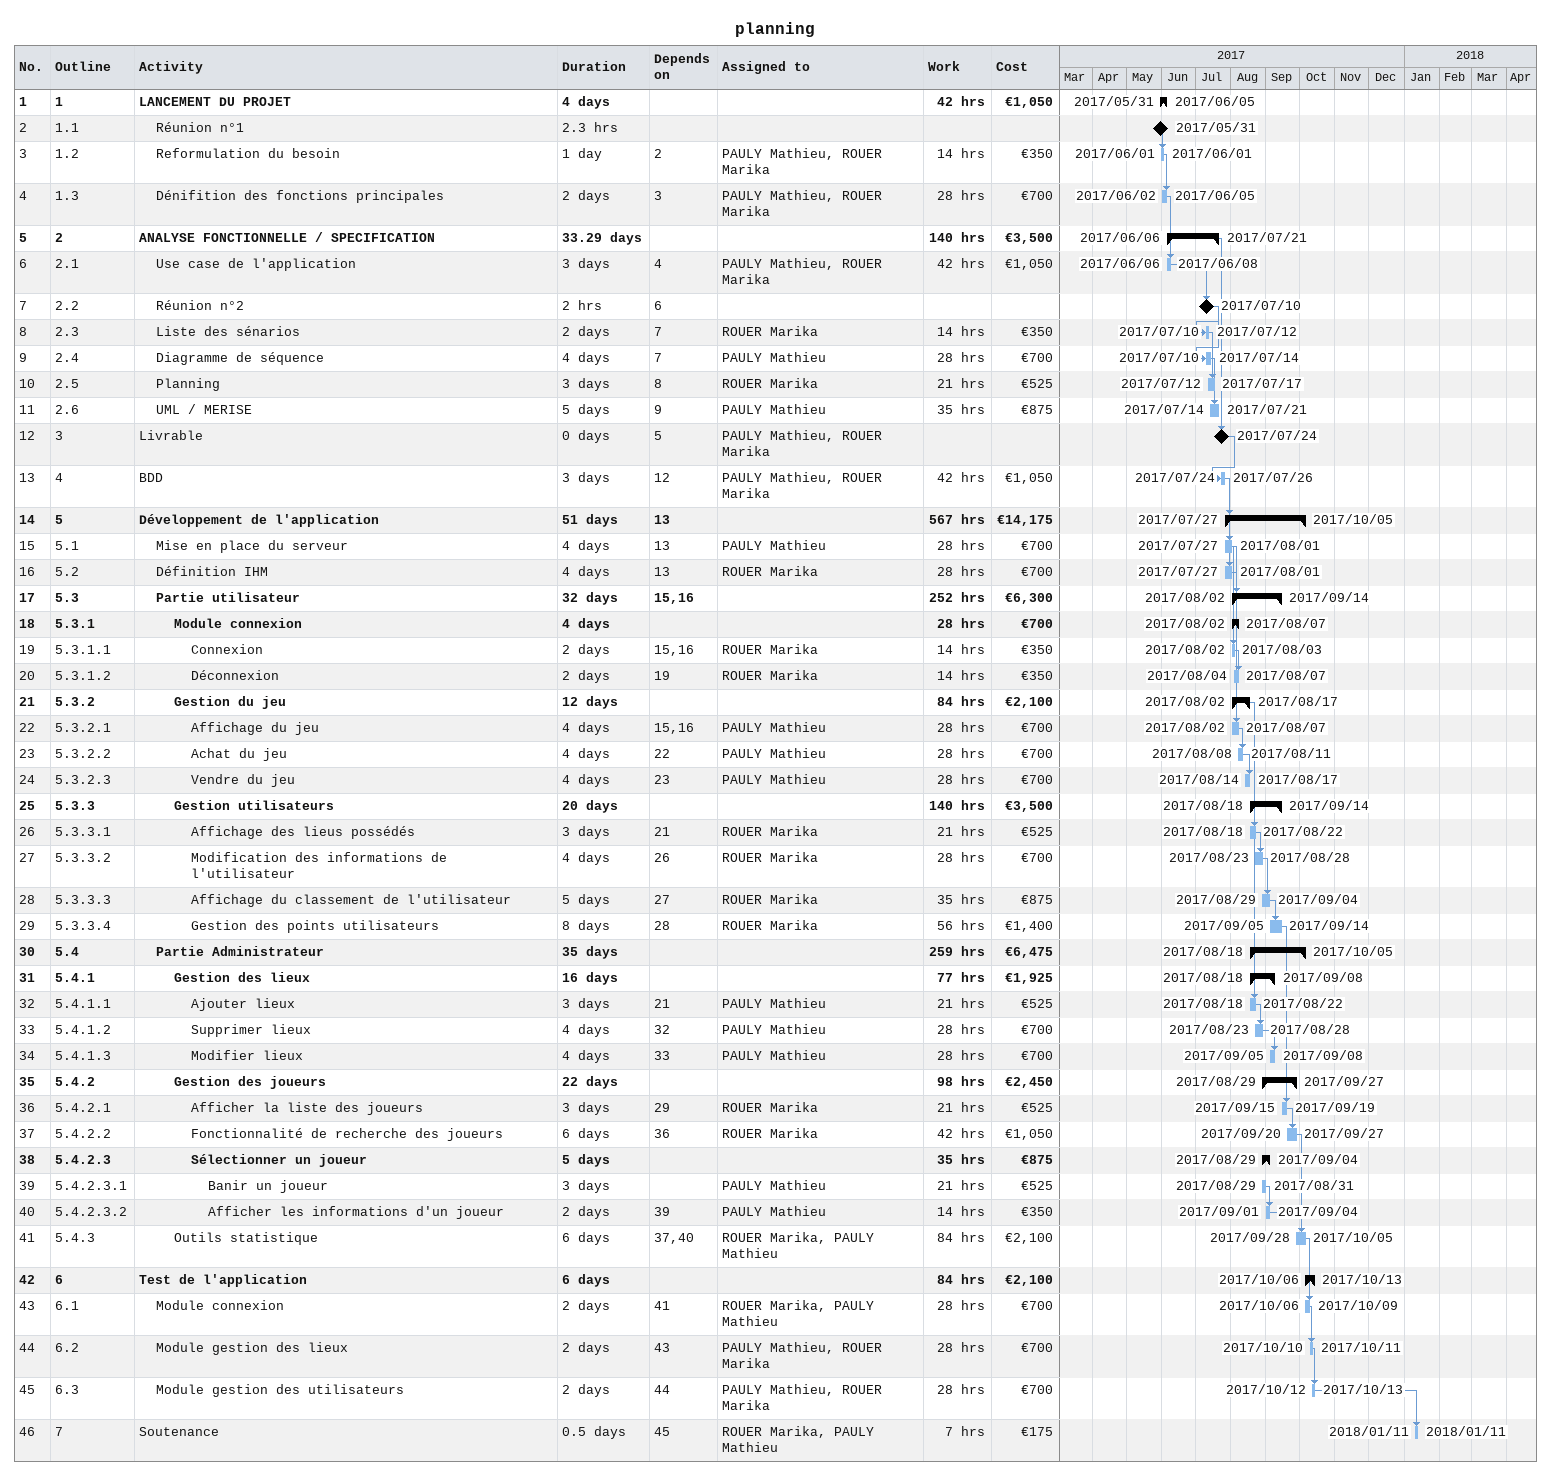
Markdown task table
planning

| ID | WBS | Task | Duration | Start | Finish | Predecessors | Resources | Work (h) | Cost (€) |
|---|---|---|---|---|---|---|---|---|---|
| 1 | 1 | **LANCEMENT DU PROJET** | 4d | 2017-05-31 | 2017-06-05 |  |  | 42 | 1050 |
| 2 | 1.1 | Réunion n°1 | 2.3h | 2017-05-31 | 2017-05-31 |  |  |  |  |
| 3 | 1.2 | Reformulation du besoin | 1d | 2017-06-01 | 2017-06-01 | 2 | PAULY Mathieu, ROUER Marika | 14 | 350 |
| 4 | 1.3 | Dénifition des fonctions principales | 2d | 2017-06-02 | 2017-06-05 | 3 | PAULY Mathieu, ROUER Marika | 28 | 700 |
| 5 | 2 | **ANALYSE FONCTIONNELLE / SPECIFICATION** | 33.29d | 2017-06-06 | 2017-07-21 |  |  | 140 | 3500 |
| 6 | 2.1 | Use case de l'application | 3d | 2017-06-06 | 2017-06-08 | 4 | PAULY Mathieu, ROUER Marika | 42 | 1050 |
| 7 | 2.2 | Réunion n°2 | 2h | 2017-07-10 | 2017-07-10 | 6 |  |  |  |
| 8 | 2.3 | Liste des sénarios | 2d | 2017-07-10 | 2017-07-12 | 7 | ROUER Marika | 14 | 350 |
| 9 | 2.4 | Diagramme de séquence | 4d | 2017-07-10 | 2017-07-14 | 7 | PAULY Mathieu | 28 | 700 |
| 10 | 2.5 | Planning | 3d | 2017-07-12 | 2017-07-17 | 8 | ROUER Marika | 21 | 525 |
| 11 | 2.6 | UML / MERISE | 5d | 2017-07-14 | 2017-07-21 | 9 | PAULY Mathieu | 35 | 875 |
| 12 | 3 | Livrable | 0d | 2017-07-24 | 2017-07-24 | 5 | PAULY Mathieu, ROUER Marika |  |  |
| 13 | 4 | BDD | 3d | 2017-07-24 | 2017-07-26 | 12 | PAULY Mathieu, ROUER Marika | 42 | 1050 |
| 14 | 5 | **Développement de l'application** | 51d | 2017-07-27 | 2017-10-05 | 13 |  | 567 | 14175 |
| 15 | 5.1 | Mise en place du serveur | 4d | 2017-07-27 | 2017-08-01 | 13 | PAULY Mathieu | 28 | 700 |
| 16 | 5.2 | Définition IHM | 4d | 2017-07-27 | 2017-08-01 | 13 | ROUER Marika | 28 | 700 |
| 17 | 5.3 | **Partie utilisateur** | 32d | 2017-08-02 | 2017-09-14 | 15, 16 |  | 252 | 6300 |
| 18 | 5.3.1 | **Module connexion** | 4d | 2017-08-02 | 2017-08-07 |  |  | 28 | 700 |
| 19 | 5.3.1.1 | Connexion | 2d | 2017-08-02 | 2017-08-03 | 15, 16 | ROUER Marika | 14 | 350 |
| 20 | 5.3.1.2 | Déconnexion | 2d | 2017-08-04 | 2017-08-07 | 19 | ROUER Marika | 14 | 350 |
| 21 | 5.3.2 | **Gestion du jeu** | 12d | 2017-08-02 | 2017-08-17 |  |  | 84 | 2100 |
| 22 | 5.3.2.1 | Affichage du jeu | 4d | 2017-08-02 | 2017-08-07 | 15, 16 | PAULY Mathieu | 28 | 700 |
| 23 | 5.3.2.2 | Achat du jeu | 4d | 2017-08-08 | 2017-08-11 | 22 | PAULY Mathieu | 28 | 700 |
| 24 | 5.3.2.3 | Vendre du jeu | 4d | 2017-08-14 | 2017-08-17 | 23 | PAULY Mathieu | 28 | 700 |
| 25 | 5.3.3 | **Gestion utilisateurs** | 20d | 2017-08-18 | 2017-09-14 |  |  | 140 | 3500 |
| 26 | 5.3.3.1 | Affichage des lieus possédés | 3d | 2017-08-18 | 2017-08-22 | 21 | ROUER Marika | 21 | 525 |
| 27 | 5.3.3.2 | Modification des informations de l'utilisateur | 4d | 2017-08-23 | 2017-08-28 | 26 | ROUER Marika | 28 | 700 |
| 28 | 5.3.3.3 | Affichage du classement de l'utilisateur | 5d | 2017-08-29 | 2017-09-04 | 27 | ROUER Marika | 35 | 875 |
| 29 | 5.3.3.4 | Gestion des points utilisateurs | 8d | 2017-09-05 | 2017-09-14 | 28 | ROUER Marika | 56 | 1400 |
| 30 | 5.4 | **Partie Administrateur** | 35d | 2017-08-18 | 2017-10-05 |  |  | 259 | 6475 |
| 31 | 5.4.1 | **Gestion des lieux** | 16d | 2017-08-18 | 2017-09-08 |  |  | 77 | 1925 |
| 32 | 5.4.1.1 | Ajouter lieux | 3d | 2017-08-18 | 2017-08-22 | 21 | PAULY Mathieu | 21 | 525 |
| 33 | 5.4.1.2 | Supprimer lieux | 4d | 2017-08-23 | 2017-08-28 | 32 | PAULY Mathieu | 28 | 700 |
| 34 | 5.4.1.3 | Modifier lieux | 4d | 2017-09-05 | 2017-09-08 | 33 | PAULY Mathieu | 28 | 700 |
| 35 | 5.4.2 | **Gestion des joueurs** | 22d | 2017-08-29 | 2017-09-27 |  |  | 98 | 2450 |
| 36 | 5.4.2.1 | Afficher la liste des joueurs | 3d | 2017-09-15 | 2017-09-19 | 29 | ROUER Marika | 21 | 525 |
| 37 | 5.4.2.2 | Fonctionnalité de recherche des joueurs | 6d | 2017-09-20 | 2017-09-27 | 36 | ROUER Marika | 42 | 1050 |
| 38 | 5.4.2.3 | **Sélectionner un joueur** | 5d | 2017-08-29 | 2017-09-04 |  |  | 35 | 875 |
| 39 | 5.4.2.3.1 | Banir un joueur | 3d | 2017-08-29 | 2017-08-31 |  | PAULY Mathieu | 21 | 525 |
| 40 | 5.4.2.3.2 | Afficher les informations d'un joueur | 2d | 2017-09-01 | 2017-09-04 | 39 | PAULY Mathieu | 14 | 350 |
| 41 | 5.4.3 | Outils statistique | 6d | 2017-09-28 | 2017-10-05 | 37, 40 | ROUER Marika, PAULY Mathieu | 84 | 2100 |
| 42 | 6 | **Test de l'application** | 6d | 2017-10-06 | 2017-10-13 |  |  | 84 | 2100 |
| 43 | 6.1 | Module connexion | 2d | 2017-10-06 | 2017-10-09 | 41 | ROUER Marika, PAULY Mathieu | 28 | 700 |
| 44 | 6.2 | Module gestion des lieux | 2d | 2017-10-10 | 2017-10-11 | 43 | PAULY Mathieu, ROUER Marika | 28 | 700 |
| 45 | 6.3 | Module gestion des utilisateurs | 2d | 2017-10-12 | 2017-10-13 | 44 | PAULY Mathieu, ROUER Marika | 28 | 700 |
| 46 | 7 | Soutenance | 0.5d | 2018-01-11 | 2018-01-11 | 45 | ROUER Marika, PAULY Mathieu | 7 | 175 |
